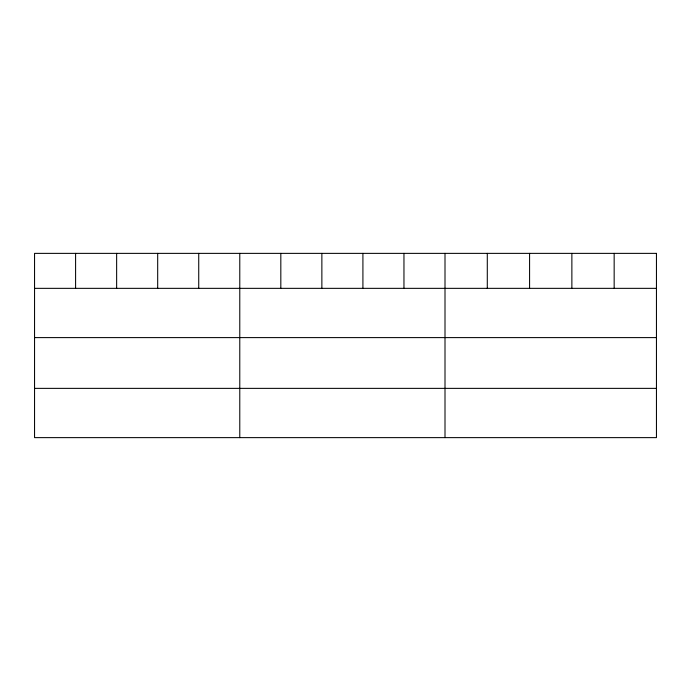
<?xml version="1.0" encoding="UTF-8"?>
<svg xmlns="http://www.w3.org/2000/svg" width="691" height="691" viewBox="0 0 691 691"><rect width="100%" height="100%" fill="white"/><g stroke="black" fill="none" stroke-linecap="round" stroke-linejoin="round"><path stroke-width="1.04" d="M34.55 288.346L656.45 288.346M34.55 337.605L656.45 337.605M34.55 388.368L656.45 388.368M614.161 253.372L614.161 288.346M571.872 253.372L571.872 288.346M529.582 253.372L529.582 288.346M487.293 253.372L487.293 288.346M445.004 253.372L445.004 437.628M403.959 253.372L403.959 288.346M362.913 253.372L362.913 288.346M321.868 253.372L321.868 288.346M280.822 253.372L280.822 288.346M239.777 253.372L239.777 437.628M198.732 253.372L198.732 288.346M157.686 253.372L157.686 288.346M116.641 253.372L116.641 288.346M75.595 253.372L75.595 288.346M656.45 253.372L34.55 253.372L34.55 437.628L656.45 437.628L656.45 253.372"/></g></svg>
